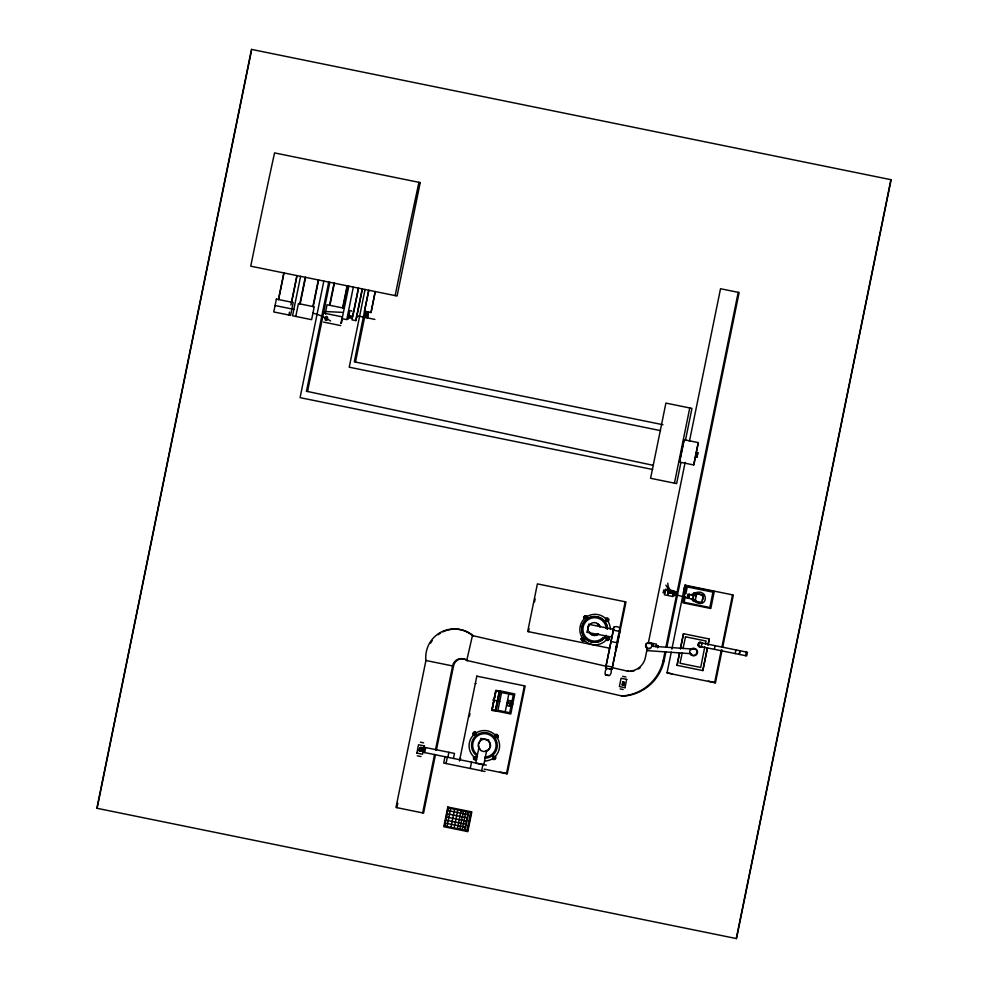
<?xml version="1.0" encoding="UTF-8"?>
<svg xmlns="http://www.w3.org/2000/svg" width="988" height="988" viewBox="0 0 988 988"><rect width="100%" height="100%" fill="white"/><g stroke="black" fill="none" stroke-linecap="round" stroke-linejoin="round"><path stroke-width="1.48" d="M613.387 630.159C611.77 624.12 623.181 626.59 619.723 631.456L611.918 669.456L620.291 628.146M667.74 583.192L668.271 586.625L671.568 592.886M691.464 653.735L646.831 650.598L647.091 647.634M672.976 595.27L673.495 592.664L673.384 593.331M695.416 456.913L698.393 442.636L684.005 439.709L679.46 462.063L693.835 464.99L695.354 457.543M606.113 619.649L607.472 620.513L607.138 619.031M647.041 647.041L646.844 650.524M582.352 638.186L582.105 639.458L583.229 639.681M584.34 618.019C587.86 620.933 585.612 613.696 585.032 617.71M586.39 617.426L585.267 616.314M608.275 638.742L608.163 638.087M500.014 691.143L495.877 690.303L491.851 710.446L495.902 711.187L500.36 690.921L514.797 693.947L510.796 714.003L495.976 710.99M612.066 637.112L587.23 632.357L587.848 628.8L588.848 624.317L613.672 629.381L613.301 630.887M664.702 593.343L665.369 590.281M348.48 317.123L349.48 317.074L348.48 317.123L349.505 312.332L349.221 313.258M349.629 316.345L348.628 316.395L349.567 316.592M656.279 645.744L656.081 646.473M349.357 313.184L348.85 315.555L349.233 313.826M612.301 635.803L613.103 631.789M349.048 313.814L348.048 319.124L349.357 313.443M657.65 647.646L658.094 645.646L657.724 647.634M356.89 315.752C357.915 310.269 355.717 321.063 356.89 315.752L374.897 319.42M613.919 626.96L605.57 668.221L612.177 636.136M609.929 668.888C612.782 669.284 610.856 677.632 607.398 675.323C603.322 675.953 605.446 668.543 607.262 668.382M97.108 808.32L251.421 50.956M278.431 299.512L283.84 272.935M278.591 299.549L284.013 272.96M288.867 315.024L289.447 312.171M290.904 305.033L296.906 275.59M291.658 302.204L297.079 275.627M300.574 276.344L292.547 315.777L311.615 319.667L314.233 306.811L298.413 303.588L295.783 316.444M299.821 303.872L305.243 277.295M300.167 303.946L305.576 277.356M312.875 306.527L318.297 279.95M313.221 306.601L318.63 280.024M323.829 281.074L300.08 397.645L652.66 469.485M653.463 465.385L306.478 391.248L328.72 282.074M329.794 282.296L307.54 391.458L306.478 391.248M342.466 316.913L325.262 313.406L327.028 304.736L344.232 308.244M329.56 305.255L334.055 283.161M329.893 305.329L334.401 283.235M342.614 307.91L347.109 285.816M342.947 307.984L347.455 285.89M348.826 286.174L342.107 318.679L346.776 319.63L353.321 287.088M352.321 318.346L349.32 317.741L349.727 315.74L352.741 316.345L353.185 313.962M349.357 317.741L349.764 315.74M358.409 288.126L351.95 319.84L355.915 320.643L362.386 288.928M353.309 313.826L358.533 288.15M355.791 320.618L362.25 288.904M365.066 289.484L349.233 367.19L660.54 430.62M355.458 362.065L365.782 311.368M366.054 317.617L367.227 311.751M367.388 317.889L368.573 312.023M370.982 312.517L375.242 291.559L371.068 312.541L364.486 311.195L368.759 290.237L354.309 361.83L662.96 424.729M442.92 631.851A28.43 28.43 0 0 1 473.363 635.766L472.449 635.58A28.43 28.43 0 0 0 425.927 660.503L395.978 807.468L423.568 813.087L435.473 754.597M396.892 807.653L397.806 803.158M416.911 753.078L418.504 744.754L424.185 745.915M419.283 750.151L419.653 748.324L420.987 747.657L419.727 748.348L419.431 750.176M420.32 750.361L420.69 748.534M422.247 751.275L422.926 747.953M424.087 745.891L422.494 754.215L416.813 753.054M424.655 752.572L425.68 747.57M422.654 812.902L434.572 754.412M435.486 749.917L452.603 665.937A8.843 8.843 0 0 1 466.756 660.429L467.657 660.614A8.843 8.843 0 0 0 453.504 666.122L425.927 660.503M436.4 750.102L453.504 666.122M444.995 756.722L443.698 763.045L485.009 771.467M446.033 763.526L447.366 757.203M447.873 757.302L448.898 752.3M453.455 758.438L454.48 753.436L424.371 747.299L423.346 752.313L486.306 765.132M444.6 825.412L446.033 818.373M446.601 815.557L448.033 808.517M459.469 760.982L476.821 676.15M447.021 826.524L450.701 808.406M469.337 716.535L469.942 713.546M450.936 827.327L454.628 809.209M454.147 827.981L457.839 809.864M457.444 828.648L461.137 810.543M470.263 768.466L471.56 762.131M459.84 829.142L463.533 811.025M462.223 829.624L465.916 811.506M475.747 763.218L479.019 747.15M480.205 741.309L480.81 738.394L488.838 740.024M464.619 830.105L468.3 812M465.052 830.204L468.744 812.087M466.954 830.587L470.634 812.469M467.299 831.501L471.313 811.803M492.197 709.606L496.001 690.945M481.638 770.776L482.922 764.44M486.751 750.25L483.774 764.86L476.525 763.378M495.396 710.261L499.199 691.588M505.189 711.792L508.82 694.008M509.512 706.136L510.574 700.9M528.469 631.678L529.074 628.701M534.533 601.902L535.138 598.926M506.486 773.653L524.381 685.833M616.401 644.942L615.487 649.412L616.265 649.573L625.972 601.939L537.398 583.883L527.691 631.517L609.534 648.202M617.006 641.965L618.525 634.518M619.13 631.542L625.194 601.778M622.403 685.055L623.02 682.066M623.502 685.277L624.12 682.288M624.972 687.697L626.664 679.398M674.446 483.157L689.76 407.958M679.633 462.1L684.19 439.746M680.917 462.545L676.619 483.601L650.586 478.291L665.9 403.092L691.946 408.402L685.511 439.981M647.301 648.079L645.46 657.131A17.018 17.018 0 0 1 627.368 671.136L628.282 671.321L611.733 667.53M648.227 643.546L685.141 462.372M689.451 441.228L720.524 288.731L739.123 292.522L666.826 647.338M655.958 646.979L656.538 644.176L648.239 642.496M693.662 464.953L698.22 442.599M667.863 592.763L668.147 591.343L671.47 592.022L671.185 593.442L667.863 592.763L668.073 594.776M668.184 592.825L668.481 591.404M670.827 592.244L676.447 592.516L670.753 592.22L676.088 594.282L667.48 591.602M671.148 591.948L670.852 593.38L669.988 591.713M672.68 596.468L673.816 590.873L665.517 589.181L664.381 594.776L672.779 596.48L673.915 590.898M675.619 594.183L668.975 592.084M676.088 594.282L670.691 592.516L675.977 592.43M665.9 651.87L664.06 660.923A44.991 44.979 -78.5 0 1 622.576 696.17L621.662 695.984A44.991 44.979 -78.5 0 0 663.146 660.737L664.998 651.685M665.912 647.152L738.209 292.337M671.272 652.129L667.024 672.964L715.423 682.832L722.105 650.092M671.877 649.153L684.919 585.143L733.318 595.011L722.71 647.078M684.98 585.155L683.498 592.43L684.215 592.578M684.808 589.663L685.697 585.304M685.277 596.69L684.116 602.272L709.829 607.509L712.953 592.145L687.253 586.909L685.845 593.899M688.352 598.283L689.155 594.368M679.46 653.278L677.002 665.332L702.863 670.593L707.457 648.005M680.374 648.758L683.437 633.703L709.298 638.977L708.075 645.003M677.089 665.344L679.546 653.303M680.46 648.783L683.535 633.728M692.712 599.173L693.971 592.998L703.654 594.974L703.036 597.999M694.194 593.047L692.65 600.605L702.11 602.532M682.214 652.982L680.016 663.244L700.702 667.456L704.79 646.881M683.004 648.56L685.511 636.828M695.132 601.112L696.676 593.553M701.838 602.47L703.37 594.912M701.319 646.671L702.06 643.015M705.383 643.941L706.087 641.027L685.4 636.803M702.764 670.58L707.371 647.992M707.988 644.979L709.211 638.952M714.373 649.338L715.114 645.67M714.645 682.671L721.314 649.919M721.932 646.942L732.54 594.85M735.208 653.574L735.949 649.919M739.197 654.389L739.938 650.734M739.333 654.414L740.074 650.759M745.557 655.686L746.298 652.031M736.27 938.551L890.892 179.68M663.491 592.108C664.739 586.045 662.8 594.677 663.405 592.541M348.739 316.222C348.455 319.989 348.147 307.713 351.95 311.22M694.885 649.227L651.784 646.201M584.279 617.451L585.304 616.376M608.2 619.995C604.631 623.687 606.743 615.425 608.151 620.365M587.23 632.357L588.848 624.317M497.446 736.48C496.618 738.987 493.543 735.566 496.137 734.961C498.532 734.627 497.174 738.567 495.754 736.554M473.721 733.108L474.265 734.973L475.846 734.269L475.142 732.701L475.376 734.195L474.005 733.553M584.464 616.808L584.279 617.759M583.328 640.397L584.328 639.261L583.55 638.001M608.522 639.347C609.72 635.753 603.915 638.371 607.398 639.841M582.228 638.396L582.426 640.175L584.093 639.854M583.389 639.532L583.476 638.458M676.533 594.171C674.903 596.221 674.94 591.071 676.632 592.306M623.391 683.894C622.156 682.152 623.823 685.129 623.156 683.19M422.259 750.633L419.764 751.226L418.739 750.423L419.814 750.991L421.333 749.843L420.863 747.632M585.168 615.833L584.204 616.981L584.649 618.414L586.02 618.698L586.958 617.537L586.526 616.104L585.155 615.82M691.192 594.788C710.483 583.192 709.483 614.697 691.143 598.901M693.156 595.468L693.86 594.714M702.246 600.148L703.32 598.493L702.974 596.567M607.052 637.853L607.114 639.372M474.759 757.524L474.573 758.648M475.747 758.895L475.636 757.487M419.727 748.348L420.826 747.323L422.765 748.694L420.826 747.323M586.032 617.982L584.822 617.549M675.78 594.702L688.809 598.308M496.865 734.936L495.408 735.356L495.136 736.727L496.297 737.678L497.742 737.258L498.001 735.887L496.841 734.936M476.414 759.155L474.956 759.574L473.808 758.623L474.104 757.265L475.537 756.845L476.685 757.784M610.955 669.259L606.57 668.37M605.286 674.705L608.126 675.113M694.848 594.146L698.775 593.85L702.283 595.653M342.33 312.369L326.966 311.615A9.423 2.038 15.1 0 0 325.583 313.863M646.942 648.227L650.055 648.449M670.815 592.306L675.891 592.849M366.61 314.678L367.981 314.962L367.524 317.074L366.178 316.802M275.072 305.527L293.967 309.38M323.496 322.088L340.699 325.595M696.219 595.813L687.895 594.121L687.105 598.024L695.416 599.716M613.19 630.122L619.525 631.406M610.88 641.496L617.204 642.78M583.735 637.803L582.352 637.519L581.401 638.68L581.846 640.113L583.216 640.397L584.155 639.236L583.723 637.803M663.146 660.737L664.06 660.923M667.135 672.779L672.408 673.853M708.211 681.103L715.485 682.585M606.002 665.801L612.338 667.061M622.65 676.323L625.923 676.99M626.763 679.411L621.082 678.25L619.39 686.561L625.071 687.71M620.18 688.908L623.156 689.513M476.747 676.138L525.159 685.993L507.264 773.814L484.157 769.109M475.339 683.412L476.055 683.56M492.802 700.01L499.73 701.418M506.992 702.9L512.846 704.098M420.406 742.186L423.63 742.84M422.778 747.916L425.272 748.422M419.616 748.336L420.826 748.558L420.456 750.386L419.036 750.053L419.937 750.831M460.062 758.364L460.779 758.512M422.098 751.25L424.47 751.732M500.052 772.085L507.313 773.567M417.307 755.82L420.987 756.561M471.14 812.568L448.231 807.912L444.551 826.017L467.448 830.686M447.762 810.518L467.769 814.606M447.095 813.754L467.114 817.829M446.44 816.977L466.46 821.053M445.798 820.139L465.817 824.214M445.193 823.078L465.212 827.166M606.311 666.307L472.449 635.58L466.756 660.429L622.576 696.17M325.805 313.641L325.262 313.406M694.786 599.988L695.984 600.605M665.887 589.75L670.691 592.516L665.887 585.155M494.605 757.03C491.283 757.08 495.568 759.673 494.667 757.265M587.131 616.475L587.168 616.524A15.265 15.252 -33.5 0 1 605.644 618.537L605.607 618.476A1.988 1.988 0 0 1 608.41 618.784A1.988 1.988 0 0 1 608.102 621.588L608.139 621.637A15.265 15.252 -33.5 0 1 610.349 629.22M608.472 636.89A1.988 1.988 0 0 1 608.904 639.681A1.988 1.988 0 0 1 606.126 640.113A15.265 15.252 -33.5 0 1 584.55 640.595L584.513 640.545A1.988 1.988 0 0 1 581.71 640.236A1.988 1.988 0 0 1 582.018 637.433A15.265 15.252 -33.5 0 1 584.069 619.019A1.988 1.988 0 0 1 584.377 616.228A1.988 1.988 0 0 1 587.168 616.524M582.018 637.433L582.056 637.495A1.988 1.988 0 0 0 581.747 640.286A1.988 1.988 0 0 0 584.55 640.595M689.636 595.06L689.5 594.443L688.587 598.049M484.676 761.032A15.265 15.265 0 0 0 492.259 758.821A1.988 1.988 0 0 0 495.062 759.13A1.988 1.988 0 0 0 495.359 756.326A15.265 15.265 0 0 0 497.372 737.851A1.988 1.988 0 0 0 497.68 735.047A1.988 1.988 0 0 0 494.877 734.751A15.265 15.265 0 0 0 476.401 732.738A1.988 1.988 0 0 0 473.598 732.429A1.988 1.988 0 0 0 473.301 735.233A15.265 15.265 0 0 0 473.783 756.808A1.988 1.988 0 0 0 476.636 759.537M477.488 756.277A12.893 12.893 0 0 1 476.228 735.418A12.893 12.893 0 0 1 496.421 740.778A12.893 12.893 0 0 1 484.972 758.265M476.488 754.042A11.72 11.72 0 0 1 478.069 735.517A11.72 11.72 0 0 1 495.556 741.84A11.72 11.72 0 0 1 484.923 757.092M488.751 741.605A5.78 5.78 0 0 1 489.85 747.274M489.171 748.62A5.78 5.78 0 0 1 488.171 749.744M486.923 750.584A5.78 5.78 0 0 1 485.491 751.053M480.032 749.176A5.78 5.78 0 0 1 479.192 747.916M478.723 746.496A5.78 5.78 0 0 1 478.624 744.989M478.933 743.507A5.78 5.78 0 0 1 479.6 742.161M486.269 739.926A5.78 5.78 0 0 1 487.615 740.605M430.607 643.089A28.43 28.43 0 0 1 432.164 640.73M438.092 634.753A28.43 28.43 0 0 1 440.438 633.185M640.026 667.814A17.018 17.018 0 0 1 638.297 668.987M634.481 670.667A17.018 17.018 0 0 1 630.369 671.358M603.285 637.297A11.72 11.708 0 0 1 584.76 635.704A11.72 11.708 0 0 1 591.083 618.229A11.72 11.708 0 0 1 606.336 628.862M607.546 628.862A12.893 12.881 0 0 0 589.713 617.562A12.893 12.881 0 0 0 585.168 638.149A12.893 12.881 0 0 0 606.113 635.383A12.893 12.881 0 0 1 585.168 638.149A12.893 12.881 0 0 1 589.713 617.562A12.893 12.881 0 0 1 607.521 628.837M598.691 634.074A6.2 6.2 0 0 1 589.058 632.11M596.653 623.539A6.2 6.2 0 0 1 600.198 626.688M596.925 634.333A6.2 6.2 0 0 1 589.54 632.826M588.132 629.949A6.2 6.2 0 0 1 589.083 625.305M590.157 624.095A6.2 6.2 0 0 1 599.79 626.059M598.419 633.753A5.78 5.767 0 0 1 589.441 631.925M597.864 624.614A5.78 5.767 0 0 1 599.827 626.874M692.786 648.659A3.631 3.631 0 0 1 697.491 652.821A3.631 3.631 0 0 1 691.538 654.809M690.921 654.093A3.631 3.631 0 0 1 690.501 653.241M691.23 649.684A3.631 3.631 0 0 1 691.946 649.067M701.888 646.794A2.371 2.371 0 0 1 698.602 646.115A2.371 2.371 0 0 1 699.183 642.817L699.739 642.546A2.371 2.371 0 0 1 702.468 643.484M702.567 643.497A2.371 2.371 0 0 0 699.269 642.83A2.371 2.371 0 0 0 698.602 646.115A2.371 2.371 0 0 0 701.801 646.77M649.141 643.559A3.038 3.013 13.3 0 1 653.5 646.485M395.151 295.61A213.89 4.52 -78.5 0 1 418.961 182.335M312.677 313.184A51.969 22.502 47.5 0 1 330.622 321.001M645.905 646.399L646.448 643.731L645.905 646.399M674.705 595.616L675.249 593.022L674.705 595.616M696.91 457.222L697.837 452.714L696.91 457.222M340.934 323.311C342.083 323.755 342.824 313.011 340.934 323.311M251.483 49.4L96.861 808.27L736.517 938.6L891.139 179.73L251.483 49.4M276.381 299.092L273.762 311.949L290.571 315.37L293.189 302.513L276.381 299.092M420.209 182.582L397.09 296.005L250.742 266.18A213.89 4.52 -78.5 0 1 274.553 152.905L420.209 182.582M447.811 807.011L443.797 826.709L467.818 831.612L471.832 811.901L447.811 807.011M473.709 732.565L473.45 733.936L474.598 734.887L476.031 734.467L476.302 733.084L475.142 732.145L473.709 732.565M495.791 690.896L491.987 709.557L495.606 710.298L499.409 691.637L495.791 690.896M501.558 692.526L497.927 710.31L509.697 712.719L513.315 694.922L501.546 692.526M508.363 700.455L507.289 705.691L510.351 706.309L511.414 701.072L508.363 700.455M605.817 618.871L605.521 620.242L606.694 621.193L608.126 620.773L608.41 619.402L607.237 618.451L605.805 618.871M622.699 681.992L622.082 684.993L623.823 685.351L624.441 682.35L622.699 681.992M686.327 585.921L682.869 602.816L710.817 608.509L714.238 591.602L686.302 585.921M699.257 642.447L698.504 646.103L746.706 655.921L747.447 652.265L699.257 642.447M474.117 757.784C475.105 762.575 478.081 754.906 474.117 757.784M492.839 757.265C493.827 762.057 496.803 754.387 492.839 757.265M493.592 756.265L492.629 757.413L493.074 758.846L494.445 759.13L495.396 757.969L494.951 756.536L493.58 756.252M607.064 637.149L606.101 638.297L606.533 639.742L607.904 640.014L608.855 638.865L608.423 637.421L607.052 637.149M480.921 750.522A6.2 6.2 0 0 0 490.567 745.829A6.2 6.2 0 0 0 481.675 739.814A6.2 6.2 0 0 0 480.921 750.522M690.822 654.661A3.631 3.631 0 0 0 696.787 652.673A3.631 3.631 0 0 0 692.082 648.511A3.631 3.631 0 0 0 690.822 654.661M646.337 647.696A3.112 3.088 13.3 0 0 651.623 646.671A3.112 3.088 13.3 0 0 648.079 642.632A3.112 3.088 13.3 0 0 646.337 647.696M326.892 320.001A1.976 1.247 -78.5 0 0 327.003 316.642A1.976 1.247 -78.5 0 0 325.015 318.716A1.976 1.247 -78.5 0 0 326.892 320.001"/></g></svg>
